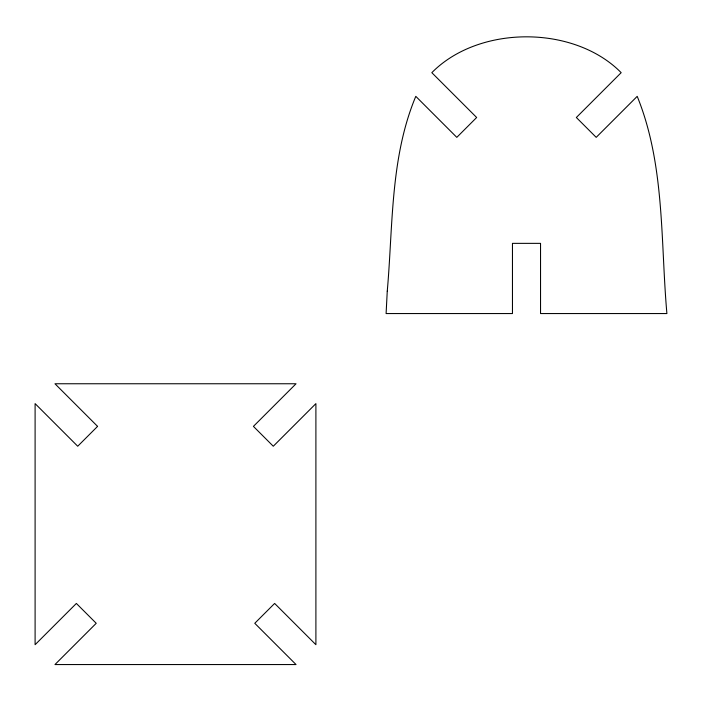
<?xml version="1.0" encoding="UTF-8"?>
<svg xmlns="http://www.w3.org/2000/svg" width="702" height="702" viewBox="0 0 702 702"><rect width="100%" height="100%" fill="white"/><g stroke="black" fill="none" stroke-linecap="round" stroke-linejoin="round"><path stroke-width="1.05" d="M387.258 291.146L386.1 313.557L512.46 313.557L512.46 243.357L540.54 243.357L540.54 313.557L666.9 313.557C660.468 241.172 665.092 164.838 637.205 96.349L596.2 137.355L576.342 117.497L621.173 72.675C574.148 24.877 478.852 24.877 431.827 72.675L476.658 117.497L456.8 137.355L415.795 96.349C390.128 157.634 393.041 226.123 387.258 291.146M97.578 426.377L77.72 446.235L35.1 403.615L35.1 644.708L76.369 603.439L96.227 623.288L54.958 664.557L296.042 664.557L254.773 623.288L274.631 603.439L315.9 644.708L315.9 403.615L273.28 446.235L253.422 426.377L296.042 383.757L54.958 383.757L97.578 426.377"/></g></svg>
